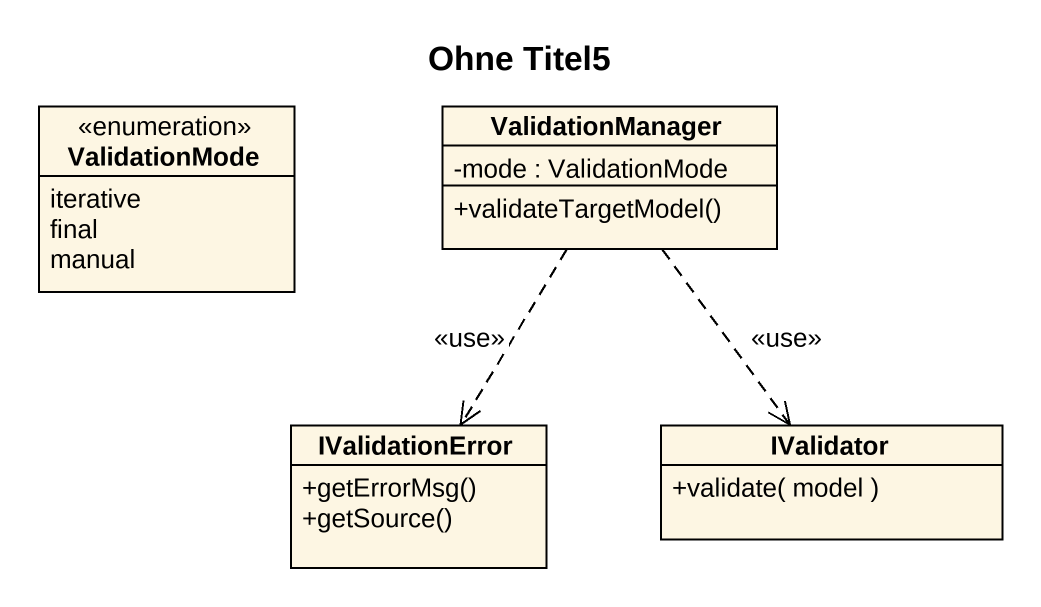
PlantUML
@startuml
title Ohne Titel5
hide circle
hide empty members
skinparam classAttributeIconSize 0
enum ValidationMode {
  iterative
  final
  manual
}
class ValidationManager {
  -mode : ValidationMode
  +validateTargetModel()
}
class IValidationError {
  +getErrorMsg()
  +getSource()
}
class IValidator {
  +validate( model )
}
ValidationManager ..> IValidationError : <<use>>
ValidationManager ..> IValidator : <<use>>
@enduml
